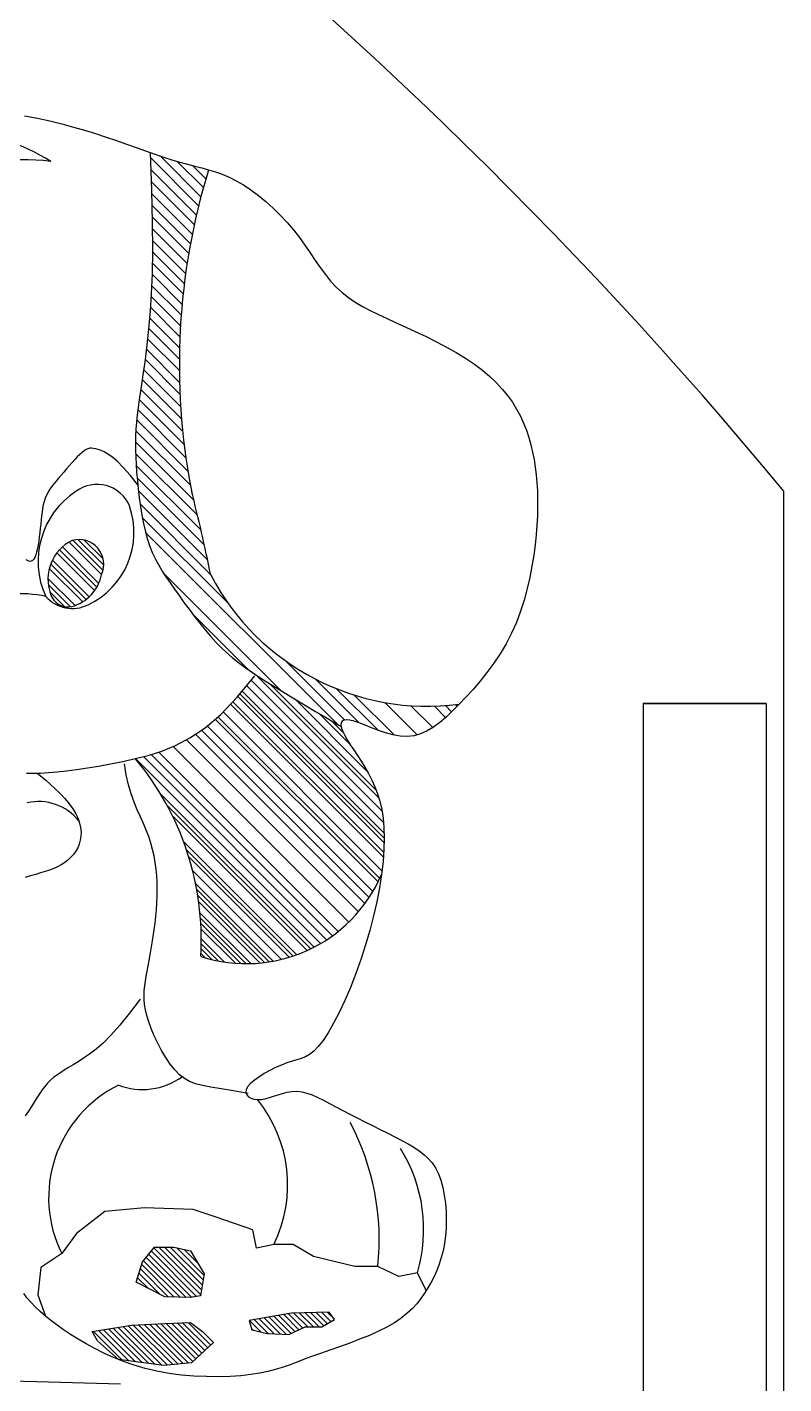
# Model space of a CAD drawing. Header units: millimetres. Extents: x 30176 to 68715, y 55479 to 72995.
# Drawn here: x 48612.4 to 48827.3, y 57348.8 to 57734.2 of the extents above; entities that cross this region are included whole.
import ezdxf

# ---------------------------------------------------------------- set-up
doc = ezdxf.new("R2010")
doc.units = ezdxf.units.MM

# ---------------------------------------------------------------- blocks, each defined once
blk = doc.blocks.new('A$C7F2A1D0A')
for p, q in [((1764.31, 816.93), (1767.99, 816.23)), ((1767.99, 816.23), (1771.52, 815.45)), ((1771.52, 815.45), (1774.93, 814.62)), ((1774.93, 814.62), (1778.22, 813.74)), ((1778.22, 813.74), (1781.4, 812.82)), ((1781.4, 812.82), (1784.49, 811.86)), ((1784.49, 811.86), (1787.5, 810.88)), ((1787.5, 810.88), (1790.43, 809.89)), ((1790.43, 809.89), (1793.29, 808.9)), ((1793.29, 808.9), (1796.05, 807.92)), ((1796.05, 807.92), (1798.73, 806.97)), ((1798.73, 806.97), (1801.32, 806.06)), ((1800.03, 806.51), (1800.41, 795.78)), ((1801.32, 806.06), (1803.81, 805.21)), ((1814.45, 793.94), (1802.86, 805.54)), ((1813.79, 791.34), (1800.08, 805.05)), ((1813.16, 788.7), (1800.2, 801.66)), ((1803.81, 805.21), (1806.19, 804.44)), ((1806.19, 804.44), (1808.46, 803.75)), ((1815.14, 796.52), (1807.67, 803.99)), ((1808.46, 803.75), (1810.61, 803.15)), ((1810.61, 803.15), (1812.68, 802.62)), ((1815.87, 799.06), (1812.18, 802.75)), ((1812.68, 802.62), (1814.67, 802.11)), ((1814.67, 802.11), (1816.62, 801.58)), ((1812.56, 786.03), (1800.32, 798.27)), ((1816.62, 801.57), (1816.61, 801.58)), ((1816.62, 801.58), (1818.55, 800.99)), ((1818.55, 800.99), (1820.48, 800.3)), ((1820.48, 800.3), (1822.44, 799.48)), ((1822.44, 799.48), (1824.44, 798.48)), ((1824.44, 798.48), (1826.51, 797.27)), ((1800.41, 795.78), (1800.61, 786.58)), ((1812, 783.33), (1800.43, 794.9)), ((1826.51, 797.27), (1828.63, 795.86)), ((1828.63, 795.86), (1830.76, 794.28)), ((1830.76, 794.28), (1832.88, 792.55)), ((1811.47, 780.59), (1800.5, 791.56)), ((1832.88, 792.55), (1834.97, 790.68)), ((1834.97, 790.68), (1836.99, 788.71)), ((1810.97, 777.82), (1800.57, 788.22)), ((1800.61, 786.58), (1800.65, 778.73)), ((1836.99, 788.71), (1838.93, 786.65)), ((1838.93, 786.65), (1840.74, 784.52)), ((1810.52, 775.01), (1800.62, 784.91)), ((1840.74, 784.52), (1842.42, 782.35)), ((1842.42, 782.35), (1843.99, 780.17)), ((1800.65, 778.73), (1800.55, 772.07)), ((1810.1, 772.16), (1800.63, 781.63)), ((1843.99, 780.17), (1845.47, 777.99)), ((1809.38, 766.34), (1800.6, 775.13)), ((1809.72, 769.27), (1800.64, 778.35)), ((1845.47, 777.99), (1846.91, 775.86)), ((1846.91, 775.86), (1848.34, 773.79)), ((1800.55, 772.07), (1800.35, 766.4)), ((1809.09, 763.37), (1800.55, 771.91)), ((1848.34, 773.79), (1849.78, 771.81)), ((1849.78, 771.81), (1851.27, 769.95)), ((1808.84, 760.35), (1800.43, 768.76)), ((1851.27, 769.95), (1852.85, 768.24)), ((1852.85, 768.24), (1854.54, 766.7)), ((1800.35, 766.4), (1800.05, 761.55)), ((1808.63, 757.29), (1800.3, 765.63)), ((1854.54, 766.7), (1856.35, 765.29)), ((1856.35, 765.29), (1858.28, 764)), ((1858.28, 764), (1860.34, 762.79)), ((1800.05, 761.55), (1799.69, 757.34)), ((1808.37, 751.02), (1799.88, 759.51)), ((1808.48, 754.18), (1800.11, 762.55)), ((1860.34, 762.79), (1862.53, 761.64)), ((1862.53, 761.64), (1864.85, 760.5)), ((1864.85, 760.5), (1867.32, 759.35)), ((1867.32, 759.35), (1869.92, 758.16)), ((1799.69, 757.34), (1799.3, 753.59)), ((1808.32, 747.81), (1799.61, 756.52)), ((1869.92, 758.16), (1872.66, 756.91)), ((1872.66, 756.91), (1875.51, 755.58)), ((1875.51, 755.58), (1878.4, 754.19)), ((1799.3, 753.59), (1798.88, 750.15)), ((1808.32, 744.54), (1799.29, 753.56)), ((1878.4, 754.19), (1881.31, 752.73)), ((1881.31, 752.73), (1884.18, 751.22)), ((1798.88, 750.15), (1798.47, 746.97)), ((1808.5, 737.82), (1798.57, 747.76)), ((1808.38, 741.21), (1798.94, 750.65)), ((1884.18, 751.22), (1886.97, 749.66)), ((1886.97, 749.66), (1889.63, 748.04)), ((1889.63, 748.04), (1892.12, 746.38)), ((1798.05, 744.02), (1797.65, 741.29)), ((1798.47, 746.97), (1798.05, 744.02)), ((1808.69, 734.37), (1798.17, 744.89)), ((1892.12, 746.38), (1894.4, 744.67)), ((1894.4, 744.67), (1896.47, 742.92)), ((1797.65, 741.29), (1797.27, 738.74)), ((1808.94, 730.85), (1797.76, 742.03)), ((1896.47, 742.92), (1898.34, 741.13)), ((1898.34, 741.13), (1900.03, 739.3)), ((1796.92, 736.35), (1796.61, 734.1)), ((1797.27, 738.74), (1796.92, 736.35)), ((1809.68, 723.57), (1796.92, 736.34)), ((1809.27, 727.25), (1797.33, 739.19)), ((1900.03, 739.3), (1901.55, 737.44)), ((1901.55, 737.44), (1902.9, 735.54)), ((1796.61, 734.1), (1796.35, 731.96)), ((1810.18, 719.81), (1796.53, 733.46)), ((1902.9, 735.54), (1904.1, 733.61)), ((1904.1, 733.61), (1905.16, 731.65)), ((1796.14, 729.9), (1796, 727.91)), ((1796.35, 731.96), (1796.14, 729.9)), ((1810.77, 715.95), (1796.21, 730.52)), ((1905.16, 731.65), (1906.08, 729.65)), ((1906.08, 729.65), (1906.89, 727.63)), ((1795.9, 725.95), (1795.86, 723.99)), ((1796, 727.91), (1795.9, 725.95)), ((1811.46, 712), (1795.98, 727.48)), ((1906.89, 727.63), (1907.58, 725.58)), ((1907.58, 725.58), (1908.16, 723.51)), ((1780.03, 720.74), (1779.34, 720.05)), ((1780.68, 721.33), (1780.03, 720.74)), ((1781.27, 721.79), (1780.68, 721.33)), ((1781.82, 722.13), (1781.27, 721.79)), ((1782.34, 722.35), (1781.82, 722.13)), ((1782.86, 722.47), (1782.34, 722.35)), ((1783.4, 722.5), (1782.86, 722.47)), ((1783.97, 722.44), (1783.4, 722.5)), ((1784.59, 722.31), (1783.97, 722.44)), ((1785.29, 722.11), (1784.59, 722.31)), ((1786.08, 721.84), (1785.29, 722.11)), ((1786.99, 721.43), (1786.08, 721.84)), ((1788.05, 720.82), (1786.99, 721.43)), ((1789.29, 719.94), (1788.05, 720.82)), ((1795.86, 723.99), (1795.87, 722.01)), ((1812.43, 707.76), (1795.87, 724.32)), ((1795.87, 722.01), (1795.93, 719.99)), ((1813.48, 703.45), (1795.9, 721.02)), ((1908.16, 723.51), (1908.66, 721.4)), ((1908.66, 721.4), (1909.06, 719.26)), ((1777.06, 717.53), (1776.28, 716.62)), ((1777.84, 718.42), (1777.06, 717.53)), ((1778.6, 719.26), (1777.84, 718.42)), ((1779.34, 720.05), (1778.6, 719.26)), ((1790.72, 718.7), (1789.29, 719.94)), ((1792.39, 717.04), (1790.72, 718.7)), ((1794.31, 714.87), (1792.39, 717.04)), ((1795.93, 719.99), (1796.04, 717.88)), ((1796.04, 717.88), (1796.19, 715.68)), ((1814.48, 699.18), (1796.06, 717.6)), ((1909.06, 719.26), (1909.39, 717.09)), ((1909.39, 717.09), (1909.66, 714.9)), ((1773.34, 713.18), (1772.69, 712.39)), ((1774.03, 713.99), (1773.34, 713.18)), ((1774.75, 714.83), (1774.03, 713.99)), ((1775.51, 715.71), (1774.75, 714.83)), ((1776.28, 716.62), (1775.51, 715.71)), ((1796.51, 712.14), (1794.31, 714.87)), ((1796.19, 715.68), (1796.39, 713.35)), ((1815.43, 694.96), (1796.33, 714.06)), ((1796.39, 713.35), (1796.63, 710.93)), ((1909.66, 714.9), (1909.86, 712.67)), ((1770.6, 709.2), (1770.22, 708.33)), ((1771.04, 710.03), (1770.6, 709.2)), ((1771.53, 710.83), (1771.04, 710.03)), ((1772.09, 711.61), (1771.53, 710.83)), ((1772.69, 712.39), (1772.09, 711.61)), ((1796.63, 710.93), (1796.93, 708.45)), ((1816.34, 690.78), (1796.69, 710.43)), ((1909.86, 712.67), (1910, 710.4)), ((1910, 710.4), (1910.08, 708.07)), ((1980, 0), (1980, 710.35)), ((1769.47, 705.42), (1769.31, 704.36)), ((1769.67, 706.44), (1769.47, 705.42)), ((1769.92, 707.41), (1769.67, 706.44)), ((1770.22, 708.33), (1769.92, 707.41)), ((1796.93, 708.45), (1797.28, 705.96)), ((1817.2, 686.65), (1797.18, 706.68)), ((1797.28, 705.96), (1797.69, 703.5)), ((1910.08, 705.67), (1910.02, 703.19)), ((1910.08, 708.07), (1910.08, 705.67)), ((1769.05, 702.13), (1768.94, 700.97)), ((1769.17, 703.26), (1769.05, 702.13)), ((1769.31, 704.36), (1769.17, 703.26)), ((1797.69, 703.5), (1798.16, 701.09)), ((1822.23, 678.36), (1797.83, 702.76)), ((1910.02, 703.19), (1909.88, 700.6)), ((1768.69, 698.57), (1768.54, 697.36)), ((1768.82, 699.78), (1768.69, 698.57)), ((1768.94, 700.97), (1768.82, 699.78)), ((1798.16, 701.09), (1798.69, 698.78)), ((1798.69, 698.78), (1799.3, 696.6)), ((1853.24, 644.08), (1798.75, 698.57)), ((1909.65, 697.89), (1909.35, 695.05)), ((1909.88, 700.6), (1909.65, 697.89)), ((1767.99, 693.98), (1767.77, 693.01)), ((1768.2, 695.04), (1767.99, 693.98)), ((1768.38, 696.17), (1768.2, 695.04)), ((1768.54, 697.36), (1768.38, 696.17)), ((1785.43, 684.12), (1775.11, 694.45)), ((1786.22, 686.6), (1776.99, 695.83)), ((1786.63, 687.82), (1778.09, 696.37)), ((1786.83, 689.25), (1779.52, 696.57)), ((1786.67, 691.05), (1781.32, 696.4)), ((1799.3, 696.6), (1799.97, 694.59)), ((1799.97, 694.59), (1800.73, 692.72)), ((1909.35, 695.05), (1908.95, 692.08)), ((1765.36, 690.51), (1764.79, 690.82)), ((1765.85, 690.36), (1765.36, 690.51)), ((1766.27, 690.38), (1765.85, 690.36)), ((1766.64, 690.58), (1766.27, 690.38)), ((1766.97, 690.94), (1766.64, 690.58)), ((1767.26, 691.47), (1766.97, 690.94)), ((1767.53, 692.17), (1767.26, 691.47)), ((1767.77, 693.01), (1767.53, 692.17)), ((1782.72, 680.3), (1772.28, 690.74)), ((1784.24, 682.04), (1773.54, 692.75)), ((1784.88, 683.04), (1774.28, 693.64)), ((1800.73, 692.72), (1801.55, 690.95)), ((1801.55, 690.95), (1802.46, 689.26)), ((1908.95, 692.08), (1908.46, 688.99)), ((1780.88, 678.87), (1771.39, 688.36)), ((1781.84, 679.55), (1771.79, 689.6)), ((1802.46, 689.26), (1803.45, 687.6)), ((1803.45, 687.6), (1804.51, 685.94)), ((1837.05, 653.74), (1803.91, 686.88)), ((1908.46, 688.99), (1907.85, 685.82)), ((1778.69, 677.8), (1771, 685.48)), ((1777.41, 677.44), (1771.1, 683.76)), ((1804.51, 685.94), (1805.67, 684.25)), ((1805.67, 684.25), (1806.9, 682.49)), ((1806.9, 682.49), (1808.22, 680.64)), ((1907.12, 682.61), (1906.24, 679.38)), ((1907.85, 685.82), (1907.12, 682.61)), ((1775.71, 677.51), (1771.54, 681.68)), ((1808.22, 680.64), (1809.62, 678.72)), ((1809.62, 678.72), (1811.07, 676.77)), ((1906.24, 679.38), (1905.22, 676.17)), ((1811.07, 676.77), (1812.57, 674.8)), ((1827.96, 659.56), (1812.07, 675.45)), ((1812.57, 674.8), (1814.09, 672.85)), ((1905.22, 676.17), (1904.04, 673.01)), ((1814.09, 672.85), (1815.63, 670.96)), ((1815.63, 670.96), (1817.17, 669.15)), ((1904.04, 673.01), (1902.67, 669.93)), ((1817.17, 669.15), (1818.7, 667.45)), ((1818.7, 667.45), (1820.21, 665.89)), ((1901.13, 666.97), (1899.43, 664.12)), ((1902.67, 669.93), (1901.13, 666.97)), ((1820.21, 665.89), (1821.74, 664.43)), ((1821.74, 664.43), (1823.34, 663.03)), ((1823.34, 663.03), (1825.07, 661.65)), ((1899.43, 664.12), (1897.6, 661.4)), ((1825.07, 661.65), (1826.97, 660.25)), ((1826.97, 660.25), (1829.1, 658.78)), ((1855.3, 645.29), (1838.51, 662.08)), ((1897.6, 661.4), (1895.69, 658.81)), ((1824.78, 651.78), (1829.72, 657.88)), ((1865.85, 619.47), (1828.7, 656.62)), ((1829.1, 658.78), (1831.5, 657.2)), ((1864.94, 623.21), (1829.97, 658.18)), ((1831.5, 657.2), (1834.23, 655.48)), ((1864.2, 625.36), (1833.84, 655.73)), ((1834.23, 655.48), (1837.31, 653.58)), ((1859.38, 644.48), (1846.9, 656.96)), ((1893.71, 656.34), (1891.72, 654.01)), ((1895.69, 658.81), (1893.71, 656.34)), ((1820.09, 646.91), (1824.78, 651.78)), ((1866.47, 610.37), (1824.9, 651.93)), ((1866.51, 611.74), (1825.54, 652.71)), ((1866.47, 613.2), (1826.17, 653.49)), ((1866.29, 616.2), (1827.44, 655.05)), ((1837.31, 653.58), (1840.58, 651.59)), ((1840.58, 651.59), (1843.87, 649.62)), ((1864.75, 642.37), (1852.93, 654.2)), ((1869.38, 641.01), (1858.01, 652.38)), ((1889.72, 651.82), (1887.77, 649.77)), ((1891.72, 654.01), (1889.72, 651.82)), ((1865.86, 602.49), (1820.75, 647.6)), ((1866.25, 606.34), (1822.83, 649.76)), ((1866.35, 607.65), (1823.53, 650.48)), ((1861.6, 630.79), (1841.12, 651.27)), ((1843.87, 649.62), (1847, 647.76)), ((1847, 647.76), (1849.78, 646.11)), ((1875.83, 641.09), (1866.66, 650.26)), ((1880.28, 643.17), (1874.1, 649.35)), ((1883.94, 646.05), (1880.77, 649.22)), ((1885.63, 647.63), (1883.88, 649.38)), ((1885.88, 647.87), (1884.05, 646.14)), ((1887.77, 649.77), (1885.88, 647.87)), ((1887.26, 649.26), (1886.86, 649.66)), ((1940, 650), (1975, 650)), ((1975, 650), (1940, 650)), ((1940, 650), (1940, 300)), ((1975, 650), (1975, 0)), ((1815.61, 643.1), (1820.09, 646.91)), ((1863.28, 596.59), (1816.23, 643.63)), ((1864.77, 599.34), (1818.53, 645.58)), ((1865.22, 600.3), (1819.29, 646.23)), ((1856.75, 638.47), (1848.13, 647.09)), ((1849.78, 646.11), (1852.04, 644.79)), ((1854.77, 641.87), (1851.57, 645.06)), ((1852.04, 644.79), (1853.59, 643.88)), ((1853.59, 643.88), (1854.25, 643.49)), ((1854.25, 644.47), (1854.19, 643.81)), ((1854.19, 643.81), (1854.35, 642.99)), ((1854.54, 644.95), (1854.25, 644.47)), ((1855.04, 645.25), (1854.54, 644.95)), ((1855.78, 645.36), (1855.04, 645.25)), ((1856.75, 645.27), (1855.78, 645.36)), ((1857.97, 644.97), (1856.75, 645.27)), ((1859.43, 644.46), (1857.97, 644.97)), ((1861.09, 643.81), (1859.43, 644.46)), ((1862.91, 643.08), (1861.09, 643.81)), ((1882.25, 644.6), (1880.46, 643.28)), ((1884.05, 646.14), (1882.25, 644.6)), ((1807.24, 638.02), (1811.34, 640.19)), ((1811.34, 640.19), (1815.61, 643.1)), ((1861.03, 593.18), (1812.93, 641.28)), ((1862.19, 594.85), (1814.61, 642.42)), ((1854.35, 642.99), (1854.71, 642.02)), ((1854.71, 642.02), (1855.27, 640.9)), ((1855.27, 640.9), (1856, 639.65)), ((1864.86, 642.33), (1862.91, 643.08)), ((1866.88, 641.64), (1864.86, 642.33)), ((1868.95, 641.09), (1866.88, 641.64)), ((1871.01, 640.72), (1868.95, 641.09)), ((1873.03, 640.63), (1871.01, 640.72)), ((1874.97, 640.85), (1873.03, 640.63)), ((1876.84, 641.38), (1874.97, 640.85)), ((1878.66, 642.2), (1876.84, 641.38)), ((1880.46, 643.28), (1878.66, 642.2)), ((1799.5, 635.25), (1803.3, 636.43)), ((1853.42, 585.23), (1802.48, 636.18)), ((1803.3, 636.43), (1807.24, 638.02)), ((1856.43, 587.88), (1806.56, 637.75)), ((1859.16, 590.8), (1810.31, 639.65)), ((1856, 639.65), (1856.87, 638.28)), ((1856.87, 638.28), (1857.83, 636.81)), ((1857.83, 636.81), (1858.87, 635.24)), ((1782.19, 631.67), (1785.4, 632.2)), ((1785.4, 632.2), (1788.75, 632.82)), ((1788.75, 632.82), (1792.22, 633.53)), ((1792.22, 633.53), (1795.81, 634.33)), ((1793.23, 629.72), (1792.73, 632.89)), ((1795.81, 634.33), (1799.5, 635.25)), ((1848.39, 581.78), (1795.83, 634.34)), ((1850.14, 582.86), (1798.09, 634.9)), ((1851.82, 584.01), (1800.31, 635.51)), ((1858.87, 635.24), (1859.93, 633.58)), ((1859.93, 633.58), (1860.99, 631.86)), ((1764.93, 630.2), (1766.82, 630.18)), ((1766.82, 630.18), (1768.88, 630.23)), ((1767.9, 630.21), (1768.41, 629.8)), ((1768.41, 629.8), (1769.26, 629.11)), ((1768.88, 630.23), (1771.13, 630.36)), ((1769.26, 629.11), (1770.37, 628.18)), ((1771.13, 630.36), (1773.6, 630.57)), ((1773.6, 630.57), (1776.28, 630.85)), ((1776.28, 630.85), (1779.15, 631.22)), ((1779.15, 631.22), (1782.19, 631.67)), ((1793.89, 626.87), (1793.23, 629.72)), ((1860.99, 631.86), (1862.01, 630.08)), ((1862.01, 630.08), (1862.96, 628.25)), ((1862.96, 628.25), (1863.82, 626.35)), ((1770.37, 628.18), (1771.66, 627.05)), ((1771.66, 627.05), (1773.06, 625.78)), ((1773.06, 625.78), (1774.47, 624.4)), ((1774.47, 624.4), (1775.83, 622.96)), ((1794.65, 624.3), (1793.89, 626.87)), ((1846.57, 580.77), (1802.89, 624.45)), ((1863.82, 626.35), (1864.59, 624.35)), ((1864.59, 624.35), (1865.25, 622.21)), ((1775.83, 622.96), (1777.06, 621.51)), ((1777.06, 621.51), (1778.09, 620.08)), ((1795.49, 621.96), (1794.65, 624.3)), ((1796.37, 619.81), (1795.49, 621.96)), ((1845.62, 580.3), (1804.8, 621.12)), ((1865.25, 622.21), (1865.78, 619.92)), ((1778.09, 620.08), (1778.91, 618.68)), ((1778.91, 618.68), (1779.55, 617.32)), ((1779.55, 617.32), (1780, 616)), ((1797.26, 617.8), (1796.37, 619.81)), ((1798.12, 615.89), (1797.26, 617.8)), ((1844.66, 579.85), (1806.32, 618.19)), ((1865.78, 619.92), (1866.17, 617.43)), ((1866.17, 617.43), (1866.42, 614.73)), ((1780, 616), (1780.27, 614.72)), ((1780.27, 614.72), (1780.39, 613.48)), ((1780.39, 613.48), (1780.35, 612.29)), ((1798.91, 614.03), (1798.12, 615.89)), ((1799.61, 612.19), (1798.91, 614.03)), ((1866.42, 614.73), (1866.51, 611.78)), ((1779.44, 609.03), (1778.89, 608.05)), ((1779.87, 610.06), (1779.44, 609.03)), ((1780.18, 611.15), (1779.87, 610.06)), ((1780.35, 612.29), (1780.18, 611.15)), ((1800.22, 610.35), (1799.61, 612.19)), ((1800.73, 608.51), (1800.22, 610.35)), ((1841.65, 578.61), (1809.51, 610.75)), ((1866.51, 611.78), (1866.42, 608.57)), ((1776.67, 605.52), (1775.76, 604.81)), ((1777.5, 606.3), (1776.67, 605.52)), ((1778.25, 607.14), (1777.5, 606.3)), ((1778.89, 608.05), (1778.25, 607.14)), ((1801.15, 606.67), (1800.73, 608.51)), ((1801.49, 604.82), (1801.15, 606.67)), ((1840.61, 578.25), (1810.29, 608.56)), ((1839.53, 577.9), (1810.97, 606.47)), ((1866.16, 605.12), (1865.74, 601.46)), ((1866.42, 608.57), (1866.16, 605.12)), ((1767.54, 601.45), (1766.08, 601.02)), ((1768.92, 601.86), (1767.54, 601.45)), ((1770.23, 602.27), (1768.92, 601.86)), ((1771.46, 602.68), (1770.23, 602.27)), ((1772.64, 603.13), (1771.46, 602.68)), ((1773.74, 603.63), (1772.64, 603.13)), ((1774.78, 604.18), (1773.74, 603.63)), ((1775.76, 604.81), (1774.78, 604.18)), ((1801.74, 602.95), (1801.49, 604.82)), ((1801.92, 601.07), (1801.74, 602.95)), ((1837.32, 577.29), (1812.07, 602.54)), ((1865.74, 601.46), (1865.15, 597.63)), ((1766.08, 601.02), (1764.55, 600.56)), ((1802.03, 599.17), (1801.92, 601.07)), ((1802.06, 597.24), (1802.03, 599.17)), ((1834.99, 576.79), (1812.91, 598.88)), ((1865.15, 597.63), (1864.4, 593.68)), ((1801.95, 593.34), (1802.04, 595.29)), ((1802.04, 595.29), (1802.06, 597.24)), ((1833.78, 576.59), (1813.24, 597.12)), ((1832.54, 576.41), (1813.53, 595.42)), ((1831.26, 576.27), (1813.78, 593.76)), ((1864.4, 593.68), (1863.49, 589.63)), ((1801.64, 589.46), (1801.82, 591.4)), ((1801.82, 591.4), (1801.95, 593.34)), ((1828.6, 576.11), (1814.15, 590.56)), ((1801.18, 585.67), (1801.43, 587.55)), ((1801.43, 587.55), (1801.64, 589.46)), ((1827.2, 576.09), (1814.28, 589.01)), ((1825.76, 576.12), (1814.38, 587.5)), ((1824.26, 576.21), (1814.46, 586.01)), ((1863.49, 589.63), (1862.44, 585.52)), ((1800.33, 580.32), (1800.63, 582.05)), ((1800.63, 582.05), (1800.91, 583.84)), ((1800.91, 583.84), (1801.18, 585.67)), ((1821.07, 576.57), (1814.52, 583.12)), ((1862.44, 585.52), (1861.23, 581.39)), ((1799.73, 577.02), (1800.03, 578.64)), ((1800.03, 578.64), (1800.33, 580.32)), ((1815.61, 577.78), (1814.42, 578.98)), ((1817.54, 577.27), (1814.48, 580.33)), ((1819.35, 576.87), (1814.51, 581.72)), ((1861.23, 581.39), (1859.88, 577.28)), ((1799.16, 573.95), (1799.44, 575.46)), ((1799.44, 575.46), (1799.73, 577.02)), ((1859.88, 577.28), (1858.42, 573.25)), ((1798.49, 569.78), (1798.68, 571.11)), ((1798.68, 571.11), (1798.91, 572.5)), ((1798.91, 572.5), (1799.16, 573.95)), ((1858.42, 573.25), (1856.88, 569.36)), ((1798.29, 567.17), (1798.36, 568.48)), ((1798.31, 565.84), (1798.29, 567.17)), ((1798.36, 568.48), (1798.49, 569.78)), ((1856.88, 569.36), (1855.29, 565.67)), ((1797.19, 566), (1794.19, 561.98)), ((1798.43, 564.45), (1798.31, 565.84)), ((1798.68, 562.96), (1798.43, 564.45)), ((1799.07, 561.35), (1798.68, 562.96)), ((1855.29, 565.67), (1853.69, 562.26)), ((1794.19, 561.98), (1791.46, 558.63)), ((1799.61, 559.59), (1799.07, 561.35)), ((1800.32, 557.67), (1799.61, 559.59)), ((1852.11, 559.17), (1850.57, 556.48)), ((1853.69, 562.26), (1852.11, 559.17)), ((1788.98, 555.88), (1786.73, 553.64)), ((1791.46, 558.63), (1788.98, 555.88)), ((1801.19, 555.62), (1800.32, 557.67)), ((1802.18, 553.52), (1801.19, 555.62)), ((1850.57, 556.48), (1849.12, 554.26)), ((1784.68, 551.84), (1782.82, 550.39)), ((1786.73, 553.64), (1784.68, 551.84)), ((1803.29, 551.44), (1802.18, 553.52)), ((1804.49, 549.43), (1803.29, 551.44)), ((1846.52, 551.23), (1845.31, 550.3)), ((1847.78, 552.53), (1846.52, 551.23)), ((1849.12, 554.26), (1847.78, 552.53)), ((1778.15, 547.34), (1776.85, 546.55)), ((1779.57, 548.21), (1778.15, 547.34)), ((1781.12, 549.21), (1779.57, 548.21)), ((1782.82, 550.39), (1781.12, 549.21)), ((1805.75, 547.56), (1804.49, 549.43)), ((1807.06, 545.89), (1805.75, 547.56)), ((1837.3, 547.3), (1835.65, 546.57)), ((1838.88, 547.9), (1837.3, 547.3)), ((1840.32, 548.36), (1838.88, 547.9)), ((1841.66, 548.74), (1840.32, 548.36)), ((1842.91, 549.13), (1841.66, 548.74)), ((1844.12, 549.62), (1842.91, 549.13)), ((1845.31, 550.3), (1844.12, 549.62)), ((1772.58, 543.71), (1771.7, 542.96)), ((1773.53, 544.43), (1772.58, 543.71)), ((1774.54, 545.12), (1773.53, 544.43)), ((1775.65, 545.82), (1774.54, 545.12)), ((1776.85, 546.55), (1775.65, 545.82)), ((1808.4, 544.5), (1807.06, 545.89)), ((1809.76, 543.42), (1808.4, 544.5)), ((1811.23, 542.6), (1809.76, 543.42)), ((1830.86, 543.89), (1829.54, 542.93)), ((1832.36, 544.84), (1830.86, 543.89)), ((1833.98, 545.74), (1832.36, 544.84)), ((1835.65, 546.57), (1833.98, 545.74)), ((1769.34, 540.21), (1768.6, 539.13)), ((1770.09, 541.21), (1769.34, 540.21)), ((1770.88, 542.13), (1770.09, 541.21)), ((1771.7, 542.96), (1770.88, 542.13)), ((1812.9, 541.98), (1811.23, 542.6)), ((1814.88, 541.47), (1812.9, 541.98)), ((1817.26, 541.02), (1814.88, 541.47)), ((1820.16, 540.55), (1817.26, 541.02)), ((1823.66, 539.98), (1820.16, 540.55)), ((1827.88, 539.25), (1823.66, 539.98)), ((1827.3, 540.24), (1827.24, 539.49)), ((1827.7, 541.08), (1827.3, 540.24)), ((1828.46, 541.98), (1827.7, 541.08)), ((1829.54, 542.93), (1828.46, 541.98)), ((1837.62, 539.25), (1838.94, 539.58)), ((1838.94, 539.58), (1840.29, 539.79)), ((1840.29, 539.79), (1841.67, 539.84)), ((1841.67, 539.84), (1843.09, 539.67)), ((1843.09, 539.67), (1844.54, 539.31)), ((1767.09, 536.76), (1766.3, 535.49)), ((1767.86, 537.97), (1767.09, 536.76)), ((1768.6, 539.13), (1767.86, 537.97)), ((1827.24, 539.49), (1827.47, 538.84)), ((1827.47, 538.84), (1827.95, 538.3)), ((1827.95, 538.3), (1828.65, 537.89)), ((1828.65, 537.89), (1829.51, 537.61)), ((1829.51, 537.61), (1830.51, 537.48)), ((1830.51, 537.48), (1831.58, 537.51)), ((1831.58, 537.51), (1832.71, 537.7)), ((1832.71, 537.7), (1833.88, 538.03)), ((1833.88, 538.03), (1835.09, 538.42)), ((1835.09, 538.42), (1836.34, 538.85)), ((1836.34, 538.85), (1837.62, 539.25)), ((1844.54, 539.31), (1846.04, 538.79)), ((1846.04, 538.79), (1847.61, 538.11)), ((1847.61, 538.11), (1849.25, 537.31)), ((1849.25, 537.31), (1850.97, 536.41)), ((1850.97, 536.41), (1852.79, 535.44)), ((1765.46, 534.18), (1764.55, 532.84)), ((1766.3, 535.49), (1765.46, 534.18)), ((1852.79, 535.44), (1854.71, 534.41)), ((1854.71, 534.41), (1856.74, 533.35)), ((1856.74, 533.35), (1858.86, 532.27)), ((1858.86, 532.27), (1861.02, 531.18)), ((1861.02, 531.18), (1863.21, 530.09)), ((1863.21, 530.09), (1865.38, 529)), ((1865.38, 529), (1867.5, 527.93)), ((1867.5, 527.93), (1869.54, 526.89)), ((1869.54, 526.89), (1871.47, 525.88)), ((1871.47, 525.88), (1873.26, 524.91)), ((1873.26, 524.91), (1874.91, 523.94)), ((1874.91, 523.94), (1876.42, 522.95)), ((1876.42, 522.95), (1877.78, 521.91)), ((1877.78, 521.91), (1879.01, 520.76)), ((1879.01, 520.76), (1880.1, 519.49)), ((1880.1, 519.49), (1881.05, 518.05)), ((1881.05, 518.05), (1881.87, 516.42)), ((1881.87, 516.42), (1882.57, 514.57)), ((1882.57, 514.57), (1883.13, 512.52)), ((1883.13, 512.52), (1883.56, 510.34)), ((1883.56, 510.34), (1883.87, 508.05)), ((1787.19, 505.72), (1779.1, 499.47)), ((1798.41, 506.77), (1787.19, 505.72)), ((1812.24, 506.25), (1798.41, 506.77)), ((1818.5, 504.16), (1812.24, 506.25)), ((1883.87, 508.05), (1884.06, 505.7)), ((1884.06, 505.7), (1884.12, 503.34)), ((1829.2, 500.51), (1818.5, 504.16)), ((1884.07, 501), (1883.89, 498.74)), ((1884.12, 503.34), (1884.07, 501)), ((1779.1, 499.47), (1774.93, 493.73)), ((1830.25, 495.3), (1829.2, 500.51)), ((1883.89, 498.74), (1883.6, 496.59)), ((1774.93, 493.73), (1768.93, 489.82)), ((1797.89, 491.39), (1801.28, 495.56)), ((1811.85, 481.29), (1799.63, 493.52)), ((1813.23, 481.54), (1800.36, 494.42)), ((1814.38, 482.03), (1801.09, 495.32)), ((1801.28, 495.56), (1806.76, 495.56)), ((1814.61, 483.43), (1802.49, 495.56)), ((1814.84, 484.83), (1804.12, 495.56)), ((1815.08, 486.23), (1805.75, 495.56)), ((1806.76, 495.56), (1811.46, 494.52)), ((1815.31, 487.63), (1807.57, 495.38)), ((1813.56, 491.02), (1809.67, 494.91)), ((1811.46, 494.52), (1815.37, 488)), ((1835.2, 496.34), (1830.25, 495.3)), ((1840.68, 496.34), (1835.2, 496.34)), ((1846.42, 492.95), (1840.68, 496.34)), ((1883.2, 494.55), (1882.7, 492.6)), ((1883.6, 496.59), (1883.2, 494.55)), ((1768.93, 489.82), (1768.14, 482)), ((1796.06, 485.65), (1797.89, 491.39)), ((1806.86, 481.39), (1797.64, 490.6)), ((1808.55, 481.32), (1798.16, 491.72)), ((1810.25, 481.26), (1798.89, 492.62)), ((1858.17, 490.08), (1846.42, 492.95)), ((1864.69, 490.08), (1858.17, 490.08)), ((1870.69, 487.22), (1864.69, 490.08)), ((1882.11, 490.74), (1881.42, 488.96)), ((1882.7, 492.6), (1882.11, 490.74)), ((1804.15, 481.48), (1796.06, 485.65)), ((1799.42, 483.92), (1796.46, 486.89)), ((1802.8, 482.18), (1796.85, 488.13)), ((1805.17, 481.45), (1797.25, 489.36)), ((1815.37, 488), (1814.33, 481.74)), ((1875.91, 488.26), (1870.69, 487.22)), ((1878.44, 483.24), (1875.91, 488.26)), ((1879.83, 485.61), (1878.92, 484.01)), ((1880.66, 487.25), (1879.83, 485.61)), ((1881.42, 488.96), (1880.66, 487.25)), ((1765.13, 481.11), (1764.14, 482.4)), ((1768.14, 482), (1770.27, 475.98)), ((1814.33, 481.74), (1811.46, 481.22)), ((1877.96, 482.46), (1876.91, 480.96)), ((1878.92, 484.01), (1877.96, 482.46)), ((1766.24, 479.83), (1765.13, 481.11)), ((1767.46, 478.55), (1766.24, 479.83)), ((1768.8, 477.27), (1767.46, 478.55)), ((1811.46, 481.22), (1804.15, 481.48)), ((1874.44, 478.08), (1872.97, 476.71)), ((1875.75, 479.5), (1874.44, 478.08)), ((1876.91, 480.96), (1875.75, 479.5)), ((1770.27, 475.98), (1768.8, 477.27)), ((1771.86, 474.69), (1770.27, 475.98)), ((1773.59, 473.39), (1771.86, 474.69)), ((1804.15, 473.92), (1811.46, 474.18)), ((1815.52, 466.19), (1807.66, 474.05)), ((1816.37, 466.97), (1809.24, 474.1)), ((1817.22, 467.75), (1810.82, 474.16)), ((1811.46, 474.18), (1814.85, 471.58)), ((1840.16, 476.79), (1828.16, 474.7)), ((1828.16, 474.7), (1828.94, 472.1)), ((1831.43, 471.51), (1828.23, 474.72)), ((1833.53, 471.05), (1829.62, 474.96)), ((1835.24, 470.97), (1831.01, 475.2)), ((1836.95, 470.9), (1832.4, 475.44)), ((1838.65, 470.83), (1833.8, 475.68)), ((1840.03, 471.08), (1835.19, 475.93)), ((1841.16, 471.59), (1836.58, 476.17)), ((1842.29, 472.09), (1837.97, 476.41)), ((1843.42, 472.59), (1839.36, 476.65)), ((1850.86, 477.05), (1840.16, 476.79)), ((1844.77, 472.88), (1840.84, 476.81)), ((1846.4, 472.88), (1842.43, 476.85)), ((1848.03, 472.88), (1844.03, 476.88)), ((1849.34, 473.21), (1845.62, 476.92)), ((1850.38, 473.8), (1847.22, 476.96)), ((1848.77, 472.88), (1852.42, 474.97)), ((1851.42, 474.39), (1848.81, 477)), ((1852.25, 475.19), (1850.41, 477.04)), ((1852.42, 474.97), (1850.86, 477.05)), ((1869.42, 474.09), (1867.28, 472.85)), ((1871.31, 475.38), (1869.42, 474.09)), ((1872.97, 476.71), (1871.31, 475.38)), ((1775.45, 472.09), (1773.59, 473.39)), ((1777.44, 470.77), (1775.45, 472.09)), ((1779.58, 469.44), (1777.44, 470.77)), ((1783.54, 471.58), (1794.76, 473.4)), ((1785.11, 468.97), (1783.54, 471.58)), ((1792.07, 463.5), (1783.94, 471.64)), ((1793.96, 463.25), (1785.34, 471.87)), ((1795.84, 463), (1786.75, 472.1)), ((1797.72, 462.75), (1788.15, 472.33)), ((1799.61, 462.5), (1789.56, 472.55)), ((1801.49, 462.25), (1790.96, 472.78)), ((1803.38, 462), (1792.36, 473.01)), ((1804.97, 462.04), (1793.77, 473.24)), ((1794.76, 473.4), (1804.15, 473.92)), ((1806.46, 462.19), (1795.22, 473.43)), ((1807.94, 462.34), (1796.76, 473.51)), ((1809.43, 462.48), (1798.31, 473.6)), ((1810.91, 462.63), (1799.86, 473.68)), ((1812.11, 463.07), (1801.41, 473.77)), ((1812.96, 463.85), (1802.95, 473.86)), ((1813.81, 464.63), (1804.51, 473.94)), ((1814.67, 465.41), (1806.09, 473.99)), ((1814.85, 471.58), (1817.98, 468.45)), ((1829.3, 472.01), (1828.82, 472.49)), ((1828.94, 472.1), (1833.38, 471.06)), ((1833.38, 471.06), (1839.38, 470.79)), ((1839.38, 470.79), (1844.08, 472.88)), ((1844.08, 472.88), (1848.77, 472.88)), ((1862.28, 470.49), (1859.52, 469.38)), ((1864.89, 471.65), (1862.28, 470.49)), ((1867.28, 472.85), (1864.89, 471.65)), ((1781.87, 468.1), (1779.58, 469.44)), ((1784.3, 466.76), (1781.87, 468.1)), ((1786.88, 465.47), (1784.3, 466.76)), ((1791.03, 463.64), (1785.11, 468.97)), ((1817.98, 468.45), (1811.72, 462.71)), ((1853.84, 467.29), (1851.04, 466.31)), ((1856.69, 468.31), (1853.84, 467.29)), ((1859.52, 469.38), (1856.69, 468.31)), ((1789.6, 464.22), (1786.88, 465.47)), ((1792.46, 463.06), (1789.6, 464.22)), ((1803.89, 461.93), (1791.03, 463.64)), ((1795.48, 462), (1792.46, 463.06)), ((1811.72, 462.71), (1803.89, 461.93)), ((1841.49, 462.83), (1839.5, 462.08)), ((1843.59, 463.63), (1841.49, 462.83)), ((1845.86, 464.48), (1843.59, 463.63)), ((1848.36, 465.37), (1845.86, 464.48)), ((1851.04, 466.31), (1848.36, 465.37)), ((1798.63, 461.07), (1795.48, 462)), ((1801.94, 460.29), (1798.63, 461.07)), ((1805.38, 459.68), (1801.94, 460.29)), ((1808.9, 459.23), (1805.38, 459.68)), ((1812.46, 458.93), (1808.9, 459.23)), ((1815.98, 458.78), (1812.46, 458.93)), ((1819.42, 458.75), (1815.98, 458.78)), ((1822.72, 458.85), (1819.42, 458.75)), ((1825.81, 459.05), (1822.72, 458.85)), ((1828.63, 459.36), (1825.81, 459.05)), ((1831.16, 459.75), (1828.63, 459.36)), ((1833.44, 460.22), (1831.16, 459.75)), ((1835.54, 460.77), (1833.44, 460.22)), ((1837.54, 461.39), (1835.54, 460.77)), ((1839.5, 462.08), (1837.54, 461.39)), ((1767.76, 457.34), (1743.56, 457.83)), ((1791.61, 456.67), (1767.76, 457.34))]:
    blk.add_line(p, q)
for centre, radius, start, end in [((990.07, -109.49), 1285.34, 39.63073, 140.36927), ((1740.73, 753.66), 59.17, 58.2727, 113.0496), ((1764.41, 743.8), 60.65, 82.9566, 211.3772), ((1996.45, 746.27), 188.14, 162.9038, 190.9502), ((1792, 690.34), 23.8, 123.1047, 204.7176), ((1784.94, 702.21), 10.01, 23.0979, 126.3443), ((1284.67, 577.3), 543.65, 11.5887, 14.1865), ((1772.67, 698.61), 22.76, 295.3327, 19.3073), ((1783.29, 685.28), 12.28, 116.0081, 200.1726), ((1779.78, 689.51), 7.06, 335.9922, 105.4005), ((1774.57, 688.95), 11.88, 285.5859, 348.7956), ((1878.81, 718.66), 69.47, 207.572, 277.4112), ((1762.95, 645.76), 35.42, 77.8749, 94.57), ((1777.91, 686.95), 9.98, 221.0913, 296.7903), ((1776.77, 682.68), 5.27, 198.0218, 280.8705), ((1734.45, 582.9), 80.07, 356.6153, 39.9736), ((1768.28, 607.35), 14.79, 38.9996, 102.4737), ((1827.37, 617.78), 41.69, 251.8368, 336.9478), ((1797.84, 559.53), 19.2, 249.19, 305.811), ((1806.85, 509.63), 35.66, 116.3564, 206.4637), ((1800.55, 513.22), 38.54, 334.0268, 39.0024), ((1793.59, 497.63), 71.5, 353.9401, 27.8258), ((1834.36, 500.61), 43.35, 343.4409, 31.987)]:
    blk.add_arc(centre, radius, start, end)

msp = doc.modelspace()

# ---------------------------------------------------------------- block references
msp.add_blockref('A$C7F2A1D0A', (46847.32, 56892.04))

doc.saveas('drawing.dxf')
